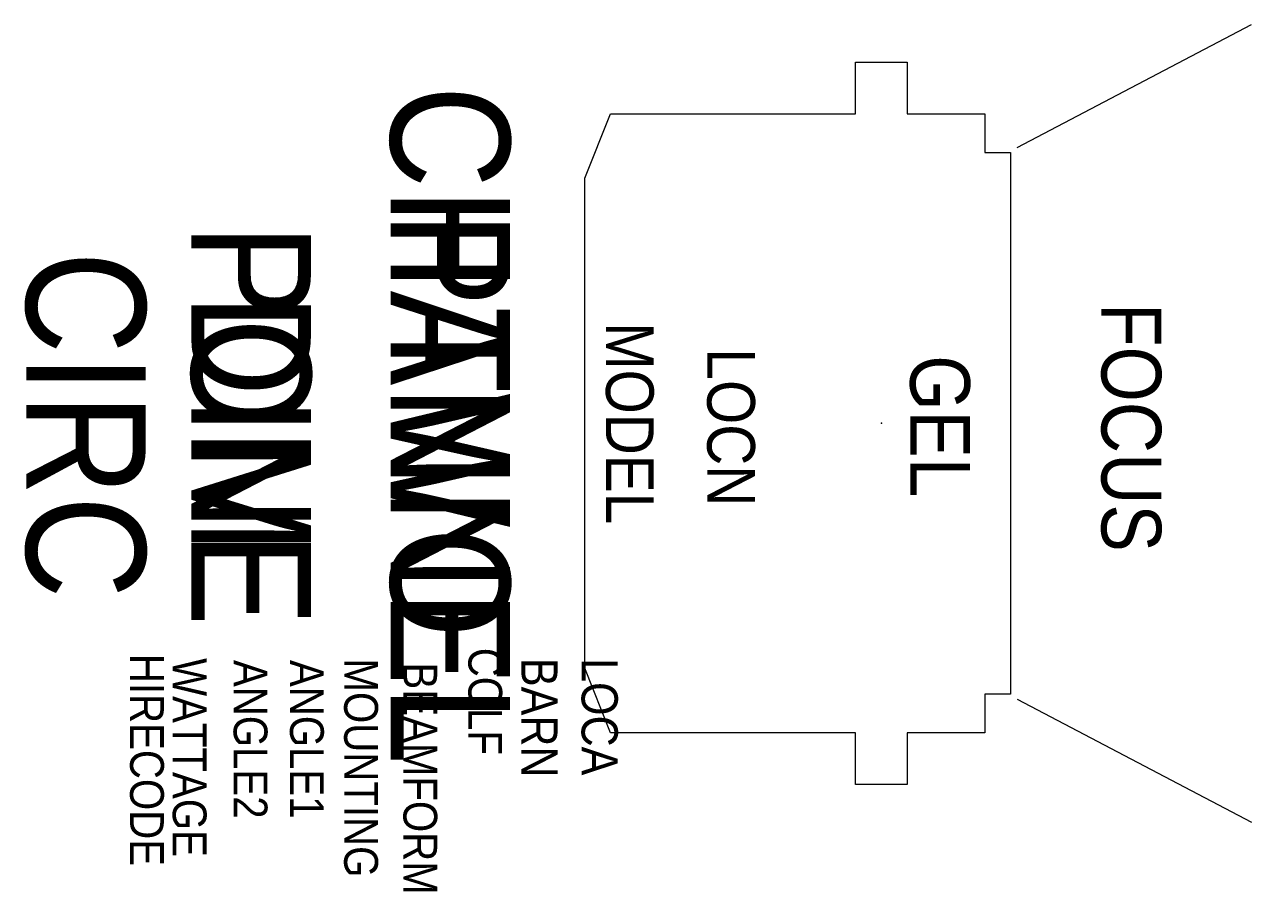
# Model space of a CAD drawing. Extents: x 4765 to 5793, y 701 to 1428.
import ezdxf
from ezdxf.enums import TextEntityAlignment as Align

# ---------------------------------------------------------------- set-up
doc = ezdxf.new("R2010")
doc.units = 0
doc.header["$MEASUREMENT"] = 0
for name, color, linetype in [('BARNDOORS', 4, 'CONTINUOUS'), ('CHANNEL', 3, 'CONTINUOUS'), ('CIRC', 6, 'CONTINUOUS'), ('DIMMER', 4, 'CONTINUOUS'), ('FOCUS', 30, 'CONTINUOUS'), ('GEL', 1, 'CONTINUOUS'), ('LANTERNS', 4, 'CONTINUOUS'), ('LOCATION', 7, 'CONTINUOUS'), ('MODEL', 6, 'CONTINUOUS'), ('PATCH', 5, 'CONTINUOUS'), ('PATCH2', 5, 'CONTINUOUS')]:
    doc.layers.add(name, color=color, linetype=linetype)

msp = doc.modelspace()

# ---------------------------------------------------------------- linework, layer by layer
at = {"layer": 'BARNDOORS', "color": 0}
for p, q in [((5596.6, 1324.6), (5792.7, 1427.7)), ((5596.6, 862.4), (5792.7, 759.4))]:
    msp.add_line(p, q, dxfattribs=at)
at = {"layer": 'LANTERNS', "color": 0}
msp.add_lwpolyline([(5461.2, 1352.9), (5461.2, 1396.1), (5504.4, 1396.1), (5504.4, 1352.9), (5569.3, 1352.9), (5569.3, 1320.5), (5590.9, 1320.5), (5590.9, 866.6), (5569.3, 866.6), (5569.3, 834.2), (5504.4, 834.2), (5504.4, 790.9), (5461.2, 790.9), (5461.2, 834.2), (5255.9, 834.2), (5234.3, 888.2), (5234.3, 1298.8), (5255.9, 1352.9)], close=True, dxfattribs=at)
msp.add_point((5482.8, 1093.5), dxfattribs=at)

# ---------------------------------------------------------------- texts
at = {"layer": 'CHANNEL', "width": 0.89}
msp.add_attdef('CHANNEL', text='', height=100, rotation=270, dxfattribs=at).set_placement((5071.7, 1092.2), align=Align.CENTER)
at = {"layer": 'CIRC', "width": 0.89}
msp.add_attdef('CIRC', text='', height=100, rotation=270, dxfattribs=at).set_placement((4766.6, 1092.2), align=Align.CENTER)
at = {"layer": 'DIMMER', "width": 0.89}
msp.add_attdef('DIM', text='', height=100, rotation=270, dxfattribs=at).set_placement((4905, 1093), align=Align.CENTER)
at = {"layer": 'FOCUS', "width": 0.89}
msp.add_attdef('FOCUS', text='', height=50, rotation=270, dxfattribs=at).set_placement((5667.1, 1090), align=Align.CENTER)
at = {"layer": 'GEL', "width": 0.89}
msp.add_attdef('GEL', text='', height=50, rotation=270, dxfattribs=at).set_placement((5506.9, 1091), align=Align.CENTER)
at = {"layer": 'LANTERNS', "color": 0, "width": 0.89, "flags": 1}
for tag, p, s, height in [('HIRECODE', (4853.6, 900.3), '', 28.3), ('WATTAGE', (4889.3, 896.7, 0), '5000', 28.3), ('ANGLE2', (4940.3, 895.2), '180', 28.3), ('ANGLE1', (4987.5, 895.2), '0', 28.3), ('COLF', (5136.9, 905.4), 'N', 28.3), ('MOUNTING', (5032.9, 896.4), 'LARGE HOOK CLAMP', 28.305), ('BEAMFORM', (5082.5, 893.1), 'C', 28.3), ('BARN', (5181.3, 896.9), '1', 30.3), ('LOCA', (5231.7, 896.7), '', 30.3)]:
    msp.add_attdef(tag, p, s, height=height, rotation=270, dxfattribs=at)
at = {"layer": 'LOCATION', "width": 0.89}
msp.add_attdef('LOCN', text='', height=40, rotation=270, dxfattribs=at).set_placement((5336.9, 1090.1), align=Align.CENTER)
at = {"layer": 'MODEL', "width": 0.89}
msp.add_attdef('MODEL', text='4k HMI', height=40, rotation=270, dxfattribs=at).set_placement((5252.1, 1093.5), align=Align.CENTER)
at = {"layer": 'PATCH', "width": 0.89}
msp.add_attdef('PONE', text='', height=100, rotation=270, dxfattribs=at).set_placement((4905, 1092.2), align=Align.CENTER)
at = {"layer": 'PATCH2', "width": 0.89}
msp.add_attdef('PTWO', text='', height=100, rotation=270, dxfattribs=at).set_placement((5071.7, 1092.2), align=Align.CENTER)

doc.saveas('drawing.dxf')
